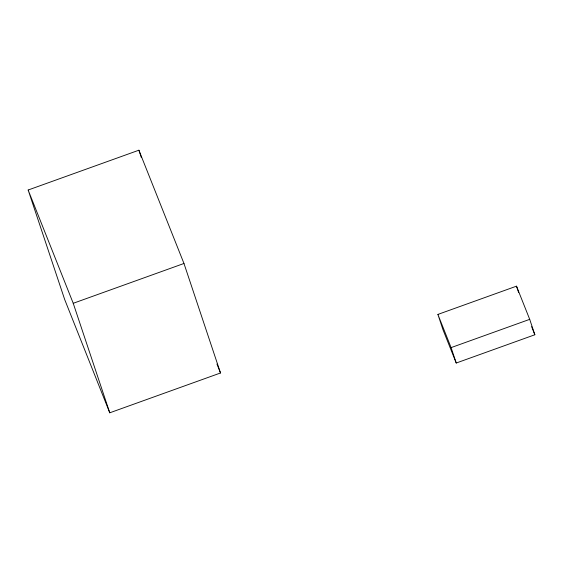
<?xml version="1.0" encoding="UTF-8"?>
<svg xmlns="http://www.w3.org/2000/svg" width="563" height="563" viewBox="0 0 563 563"><rect width="100%" height="100%" fill="white"/><g stroke="black" fill="none" stroke-linecap="round" stroke-linejoin="round"><path stroke-width="0.84" d="M28.15 190.02L138.899 150.201L183.974 263.477L220.513 372.98L109.764 412.799L64.689 299.523L28.15 190.02L73.232 303.295L109.764 412.799M73.232 303.295L183.974 263.477M437.894 314.428L516.503 286.166L529.706 319.348L534.85 334.76L456.241 363.022L443.032 329.841L437.894 314.428L451.097 347.61L456.241 363.022M451.097 347.61L529.706 319.348M531.627 326.667L534.85 334.76M216.945 364.015L220.513 372.98M516.503 286.166L518.671 292.654M138.899 150.201L141.39 157.668"/></g></svg>
